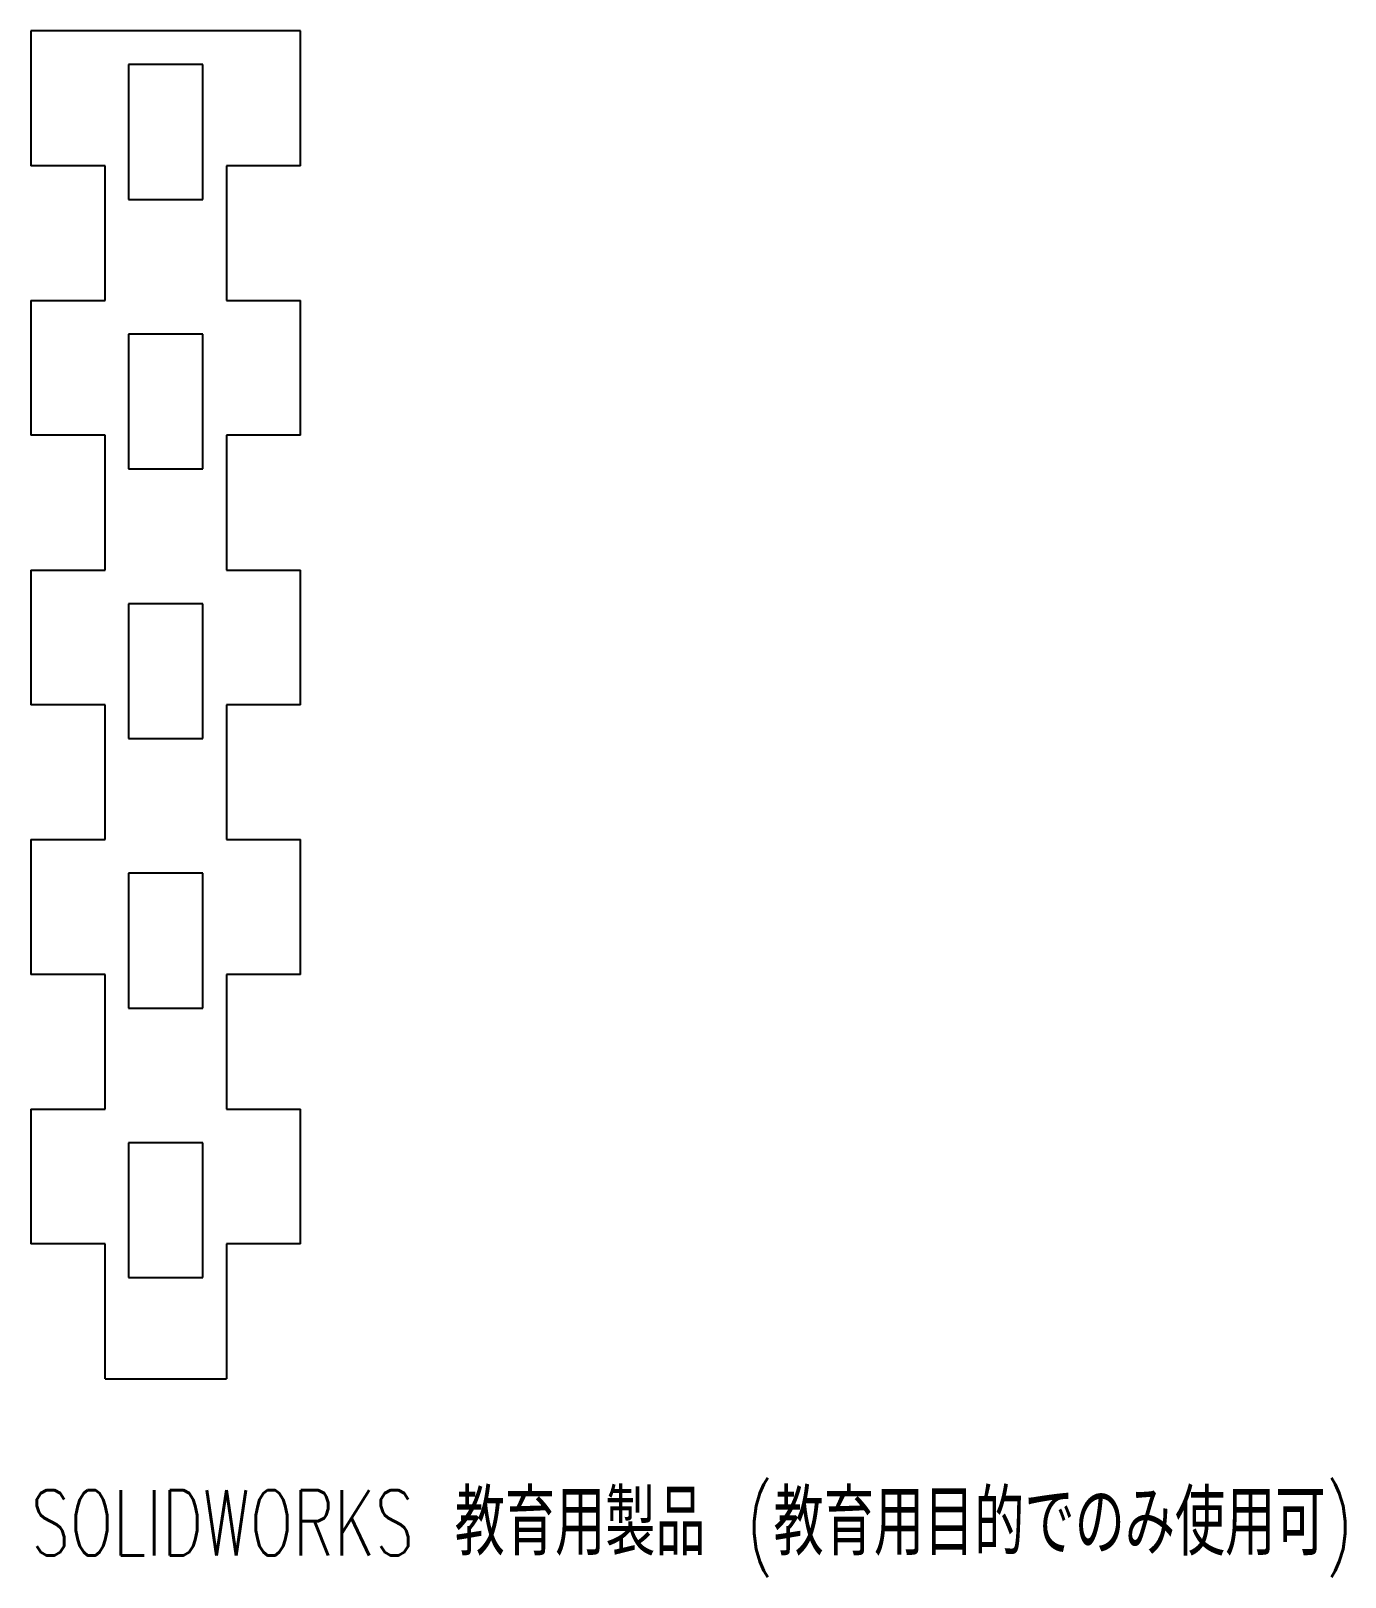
# Model space of a CAD drawing. Header units: millimetres. Extents: x -10 to 87, y -65 to 50.
import ezdxf

# ---------------------------------------------------------------- set-up
doc = ezdxf.new("R2010")
doc.units = ezdxf.units.MM
doc.styles.add('SLDTEXTSTYLE0', font='TXT', dxfattribs={"width": 0.7, "bigfont": 'bigfont'})

msp = doc.modelspace()

# ---------------------------------------------------------------- linework, layer by layer
at = {"color": 7, "linetype": 'Continuous', "lineweight": 25}
for p, q in [((10, 50), (-10, 50)), ((-10, 50), (-10, 40)), ((10, 40), (10, 50)), ((-2.75, 47.5), (-2.75, 37.5)), ((2.75, 47.5), (-2.75, 47.5)), ((2.75, 37.5), (2.75, 47.5)), ((-4.5, 40), (-10, 40)), ((-4.5, 30), (-4.5, 40)), ((4.5, 40), (4.5, 30)), ((10, 40), (4.5, 40)), ((-2.75, 37.5), (2.75, 37.5)), ((-10, 30), (-4.5, 30)), ((-10, 30), (-10, 20)), ((4.5, 30), (10, 30)), ((10, 20), (10, 30)), ((-2.75, 27.5), (-2.75, 17.5)), ((2.75, 27.5), (-2.75, 27.5)), ((2.75, 17.5), (2.75, 27.5)), ((-4.5, 20), (-10, 20)), ((-4.5, 10), (-4.5, 20)), ((4.5, 20), (4.5, 10)), ((10, 20), (4.5, 20)), ((-2.75, 17.5), (2.75, 17.5)), ((-10, 10), (-4.5, 10)), ((-10, 10), (-10, 0)), ((4.5, 10), (10, 10)), ((10, 0), (10, 10)), ((-2.75, 7.5), (-2.75, -2.5)), ((2.75, 7.5), (-2.75, 7.5)), ((2.75, -2.5), (2.75, 7.5)), ((-4.5, 0), (-10, 0)), ((-4.5, -10), (-4.5, 0)), ((4.5, 0), (4.5, -10)), ((10, 0), (4.5, 0)), ((-2.75, -2.5), (2.75, -2.5)), ((-10, -10), (-4.5, -10)), ((-10, -10), (-10, -20)), ((4.5, -10), (10, -10)), ((10, -20), (10, -10)), ((-2.75, -12.5), (-2.75, -22.5)), ((2.75, -12.5), (-2.75, -12.5)), ((2.75, -22.5), (2.75, -12.5)), ((-4.5, -20), (-10, -20)), ((-4.5, -30), (-4.5, -20)), ((4.5, -20), (4.5, -30)), ((10, -20), (4.5, -20)), ((-2.75, -22.5), (2.75, -22.5)), ((-10, -30), (-4.5, -30)), ((-10, -30), (-10, -40)), ((4.5, -30), (10, -30)), ((10, -40), (10, -30)), ((2.75, -32.5), (-2.75, -32.5)), ((-2.75, -32.5), (-2.75, -42.5)), ((2.75, -42.5), (2.75, -32.5)), ((-4.5, -40), (-10, -40)), ((-4.5, -50), (-4.5, -40)), ((4.5, -40), (4.5, -50)), ((10, -40), (4.5, -40)), ((-2.75, -42.5), (2.75, -42.5)), ((-4.5, -50), (4.5, -50))]:
    msp.add_line(p, q, dxfattribs=at)

# ---------------------------------------------------------------- texts
at = {"color": 7, "linetype": 'Continuous', "insert": (-10, -58.27), "char_height": 4.8336, "attachment_point": 1, "style": 'SLDTEXTSTYLE0'}
msp.add_mtext('SOLIDWORKS 教育用製品 (教育用目的でのみ使用可)', dxfattribs=at)

doc.saveas('drawing.dxf')
